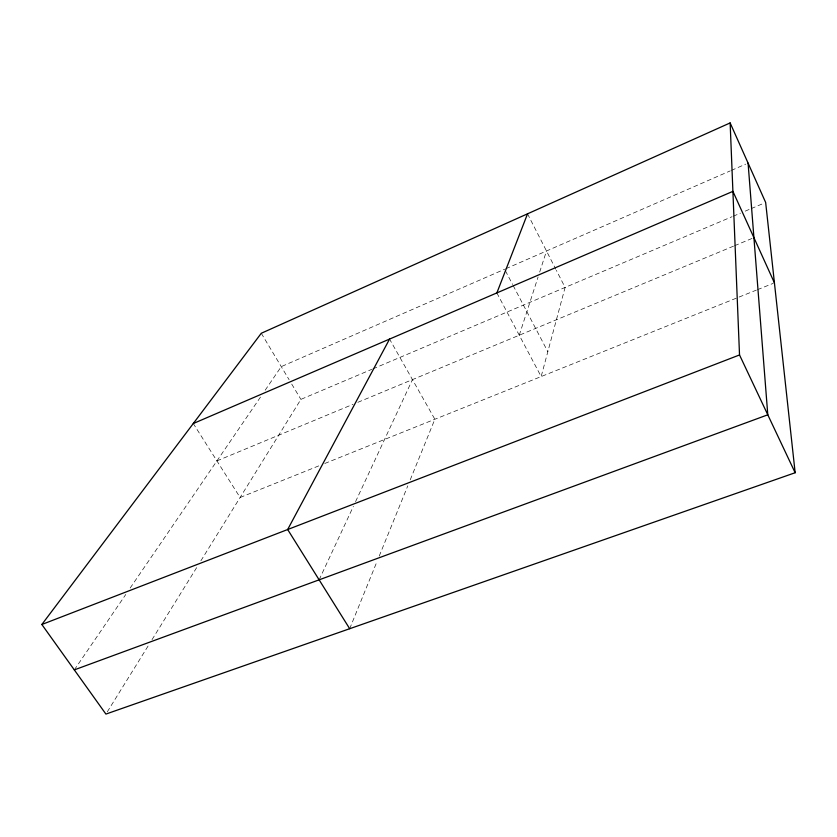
<?xml version="1.0" encoding="UTF-8"?>
<svg xmlns="http://www.w3.org/2000/svg" width="837" height="837" viewBox="0 0 837 837"><rect width="100%" height="100%" fill="white"/><g stroke="black" fill="none" stroke-linecap="round" stroke-linejoin="round"><path stroke-width="0.63" stroke-dasharray="4.18 3.14" d="M519.264 335.218L538.086 277.005M539.687 272.056L546.498 250.995M349.688 628.713L377.257 560.916M379.234 556.071L407.786 485.847M410.245 479.8L434.863 419.253L389.55 339.09M319.127 579.832L353.36 506.385M355.568 501.645L412.453 379.611M107.293 711.848L149.268 644.103M152.02 639.656L196.747 567.465M200.88 560.8L300.891 399.375L371.743 369.358M74.315 669.882L125.77 594.479M130.185 588.013L260.799 396.623M265.183 390.188L281.263 366.627L504.68 269.221M505.872 268.698L730.188 170.915M731.381 170.392L745.694 164.146M372.946 368.845L732.03 216.72M733.233 216.208L740.431 213.163M745.244 211.123L750.046 209.093M751.249 208.58L763.25 203.496M216.929 460.894L353.036 404.313M357.859 402.315L733.463 246.172M734.614 245.691L752.714 238.168M318.73 465.906L240.093 497.492L193.274 423.532M324.777 463.478L756.303 290.146M757.506 289.665L773.221 283.356M261.28 333.272L289.11 379.726M291.726 384.089L300.891 399.375M496.864 292.919L541.152 376.566L565.101 287.436L556.375 270.351M505.433 270.801L512.579 284.434M513.175 285.574L547.837 351.707M527.53 213.833L555.799 269.221"/><path stroke-width="1.26" d="M496.864 292.919L527.53 213.833M389.55 339.09L287.666 529.518L349.688 628.713M41.85 624.496L261.28 333.272L730.136 122.924L765.656 202.47L795.15 472.738L105.912 714.076L41.85 624.496L739.521 354.951L730.136 122.924M193.274 423.532L732.909 191.359L774.434 282.864M74.315 669.882L767.791 414.807L748.079 163.11M739.521 354.951L795.15 472.738"/></g></svg>
